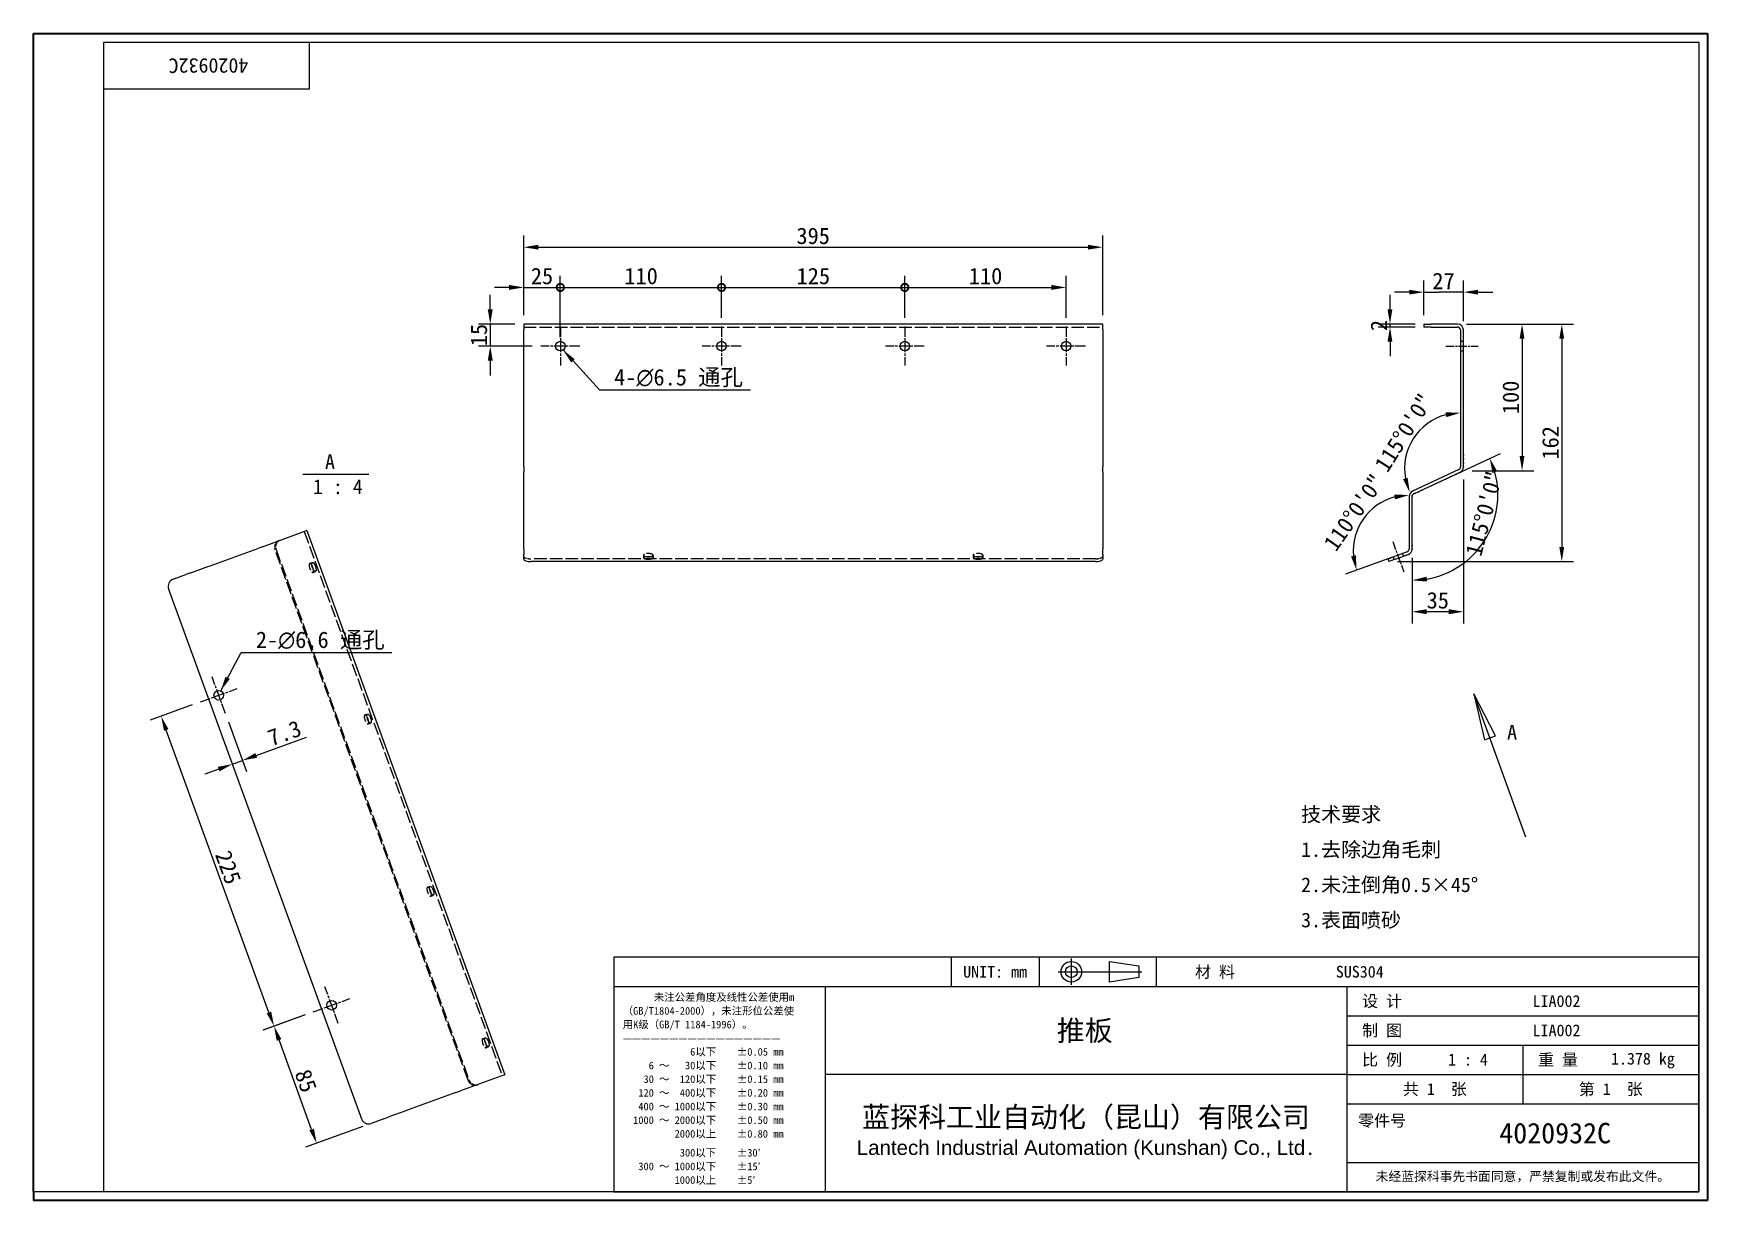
# Model space of a CAD drawing. Header units: millimetres. Extents: x 24 to 1166, y 22 to 818.
import ezdxf
from ezdxf.enums import TextEntityAlignment as Align

# ---------------------------------------------------------------- set-up
doc = ezdxf.new("R2010")
doc.units = ezdxf.units.MM
doc.header["$LTSCALE"] = 4
for name, pattern in [('CHAIN', [0.3543, 0.2362, -0.0295, 0.0591, -0.0295]), ('DASHED', [0.2067, 0.1654, -0.0413]), ('DOTTED', [0.0482, 0.0069, -0.0413])]:
    doc.linetypes.add(name, pattern=pattern)
for name, color, linetype, lineweight in [('1', 7, 'Continuous', 18), ('可见 (ISO)', 7, 'Continuous', 25), ('图框 (ISO)', 7, 'Continuous', 35), ('标题 (ISO)', 7, 'Continuous', 25), ('草图几何图元 (ISO)', 7, 'Continuous', 18)]:
    doc.layers.add(name, color=color, linetype=linetype, lineweight=lineweight)
for name, color, linetype, lineweight, true_color in [('中心标记 (ISO)', 1, 'CHAIN', 18, 0xff0000), ('中心线 (ISO)', 1, 'CHAIN', 18, 0xff0000), ('剖切线 (ISO)', 7, 'CHAIN', 25, 0x008000), ('尺寸 (ISO)', 7, 'Continuous', 18, 0x008000), ('符号 (ISO)', 7, 'Continuous', 18, 0x008000), ('隐藏 (ISO)', 5, 'DASHED', 18, 0x0000ff)]:
    doc.layers.add(name, color=color, linetype=linetype, lineweight=lineweight, true_color=true_color)
doc.styles.add('HZ_33', font='simfang.ttf')
doc.styles.add('文本样式164', font='SimSun.ttf')
doc.styles.add('文本样式165', font='SimSun.ttf')
doc.styles.add('文本样式74', font='SimSun.ttf')
doc.styles.add('最新国标', font='simfang.ttf')
doc.styles.add('注释文本 (ISO)', font='simfang.ttf')
doc.dimstyles.new('默认 (GB)', dxfattribs={"dimscale": 4, "dimtxt": 2.8, "dimasz": 2.5, "dimexe": 2, "dimexo": 1.5, "dimgap": 0.5, "dimtad": 1, "dimtoh": 1, "dimdsep": 46, "dimtxsty": '最新国标', "dimcen": 0.09, "dimdle": 10, "dimclrd": 256, "dimclre": 256, "dimclrt": 256, "dimaunit": 1, "dimadec": 3, "dimazin": 2, "dimtfac": 0.535714, "dimtmove": 0, "dimatfit": 3, "dimfxl": 0, "dimtolj": 1, "dimtzin": 0, "dimlwd": -1, "dimlwe": -1, "dimarcsym": 0})
doc.dimstyles.new('默认 (GB)$7', dxfattribs={"dimscale": 4, "dimtxt": 2.8, "dimasz": 2.5, "dimexe": 2, "dimexo": 1.5, "dimgap": 0.5, "dimtad": 1, "dimtoh": 1, "dimdsep": 46, "dimtxsty": '最新国标', "dimcen": 0.09, "dimdle": 10, "dimclrd": 256, "dimclre": 256, "dimclrt": 256, "dimaunit": 1, "dimadec": 3, "dimazin": 2, "dimtfac": 0.535714, "dimtmove": 0, "dimatfit": 3, "dimfxl": 0, "dimtolj": 1, "dimtzin": 0, "dimlwd": -1, "dimlwe": -1, "dimarcsym": 0})

# ---------------------------------------------------------------- blocks, each defined once
blk = doc.blocks.new('图框 最新国标')
at = {"layer": '图框 (ISO)'}
for p, q in [((6, 7), (6, 204.5)), ((6, 204.5), (291.5, 204.5)), ((291.5, 204.5), (291.5, 5.5)), ((6, 7), (6, 5.5)), ((6, 7), (6, 5.5)), ((291.5, 5.5), (6, 5.5))]:
    blk.add_line(p, q, dxfattribs=at)
at = {"layer": '图框 (ISO)', "color": 7, "linetype": 'Continuous', "lineweight": 25}
for p, q in [((18, 203), (290, 203)), ((18, 7), (18, 203)), ((18, 203), (290, 203)), ((53, 203), (53, 195)), ((290, 203), (290, 7)), ((290, 203), (290, 7)), ((53, 195), (18, 195)), ((290, 7), (6, 7)), ((290, 7), (18, 7))]:
    blk.add_line(p, q, dxfattribs=at)
at = {"layer": '图框 (ISO)', "style": '文本样式74'}
blk.add_attdef('零件代号_001', (42.65, 200.25), '', height=2.5, rotation=180, dxfattribs=at)
blk = doc.blocks.new('标题栏 最新国标')
at = {"layer": '标题 (ISO)'}
for p, q in [((381.98, -183.84), (196.98, -183.84)), ((196.98, -183.84), (196.98, -223.84)), ((254.48, -183.84), (254.48, -188.84)), ((269.48, -183.84), (269.48, -188.84)), ((281.48, -188.09), (281.48, -184.59)), ((281.48, -184.59), (286.48, -185.34)), ((286.48, -185.34), (286.48, -187.34)), ((289.48, -183.84), (289.48, -188.84)), ((381.98, -223.84), (381.98, -183.84)), ((383.48, -183.84), (383.48, -225.34)), ((286.48, -187.34), (281.48, -188.09)), ((196.98, -188.84), (381.98, -188.84)), ((232.98, -188.84), (232.98, -223.84)), ((321.98, -188.84), (321.98, -223.84)), ((321.98, -193.84), (381.98, -193.84)), ((321.98, -198.84), (381.98, -198.84)), ((351.98, -198.84), (351.98, -208.84)), ((321.98, -203.84), (232.98, -203.84)), ((321.98, -203.84), (381.98, -203.84)), ((321.98, -208.84), (381.98, -208.84)), ((321.98, -218.84), (381.98, -218.84)), ((196.98, -223.84), (381.98, -223.84)), ((383.48, -225.34), (196.98, -225.34))]:
    blk.add_line(p, q, dxfattribs=at)
at = {"layer": '标题 (ISO)', "linetype": 'CHAIN', "ltscale": 5.000333}
blk.add_line((274.98, -184.09), (274.98, -188.59), dxfattribs=at)
at = {"layer": '标题 (ISO)', "linetype": 'CHAIN', "ltscale": 15.834605}
blk.add_line((272.73, -186.34), (286.98, -186.34), dxfattribs=at)
at = {"layer": '标题 (ISO)'}
for radius in [1.75, 1]:
    blk.add_circle((274.98, -186.34), radius, dxfattribs=at)
at = {"layer": '1', "style": '文本样式164'}
for s, p in [('UNIT: mm', (261.98, -186.34)), ('材 料', (299.48, -186.34)), ('设 计', (327.98, -191.34)), ('制 图', (327.98, -196.34)), ('比 例', (327.98, -201.34)), ('重 量', (357.98, -201.34)), ('共 1  张', (336.98, -206.34)), ('第 1  张', (366.98, -206.34))]:
    blk.add_text(s, height=2, dxfattribs=at).set_placement(p, align=Align.MIDDLE_CENTER)
at = {"layer": '标题 (ISO)', "char_height": 2, "style": '注释文本 (ISO)'}
for s, insert, attachment_point, line_spacing_factor in [('{\\fSimSun|b0|i0|c134|p2;\\H0.65x;      未注公差角度及线性公差使用m\\P（GB/T1804-2000），未注形位公差使\\P用K级（GB/T 1184-1996）。\\P—————————————————\\P             6以下    ±0.05 mm\\P     6 ～   30以下    ±0.10 mm\\P    30 ～  120以下    ±0.15 mm\\P   120 ～  400以下    ±0.20 mm\\P   400 ～ 1000以下    ±0.30 mm\\P  1000 ～ 2000以下    ±0.50 mm\\P          2000以上    ±0.80 mm\\P\\H0.38462x;\\P\\H2.6x;           300以下    ±30′\\P   300 ～ 1000以下    ±15′\\P          1000以上    ±5′}', (198.48, -206.34), 4, 1.075116), ('{\\fMicrosoft YaHei|b0|i0|c134|p34;\\H1.75x;蓝探科工业自动化（昆山）有限公司\\P\\fArial|b0|i0|c0|p34;\\H0.71429x;Lantech Industrial Automation (Kunshan) Co., Ltd\\fFangSong|b0|i0|c134|p49;.\\H1.15195x; }', (277.48, -213.84), 5, 0.978695)]:
    blk.add_mtext(s, dxfattribs=dict(at, insert=insert, attachment_point=attachment_point, line_spacing_factor=line_spacing_factor))
at = {"layer": '标题 (ISO)', "attachment_point": 5, "style": '注释文本 (ISO)'}
for s, insert, char_height in [('\\fFangSong|b0|i0;零件号', (327.98, -211.84), 2), ('\\fSimSun|b0|i0;{\\H1.6000;未经蓝探科事先书面同意，严禁复制或发布此文件。}', (351.98, -221.34), 1.6)]:
    blk.add_mtext(s, dxfattribs=dict(at, insert=insert, char_height=char_height))
at = {"layer": '标题 (ISO)'}
for tag, p, height, style in [('材料_001', (320.09, -187.33), 2, '注释文本 (ISO)'), ('设计人_001', (353.65, -192.33), 2, '注释文本 (ISO)'), ('库存编号_001', (272.5, -198.11), 3.5, '文本样式165'), ('设计人_001', (353.65, -197.33), 2, '注释文本 (ISO)'), ('视图比例_001', (339.22, -202.33), 2, '注释文本 (ISO)'), ('质量\\P3;_001', (367.02, -202.16), 2, '注释文本 (ISO)'), ('零件代号_001', (347.97, -215.59), 3.5, '文本样式165')]:
    blk.add_attdef(tag, p, '', height=height, dxfattribs=dict(at, style=style))
blk = doc.blocks.new('二维转换剖视图0')
at = {"layer": '剖切线 (ISO)', "linetype": 'Continuous'}
for p, q in [((254.38, 84.39), (251.64, 91.91)), ((255.32, 84.73), (251.64, 91.91)), ((251.64, 91.91), (253.44, 84.05)), ((253.44, 84.05), (255.32, 84.73)), ((260.54, 67.48), (254.38, 84.39))]:
    blk.add_line(p, q, dxfattribs=at)
at = {"layer": '剖切线 (ISO)', "linetype": 'Continuous', "flags": 128}
blk.add_lwpolyline([(255.32, 84.73), (251.64, 91.91), (253.44, 84.05), (255.32, 84.73)], dxfattribs=at)
at = {"layer": '剖切线 (ISO)'}
blk.add_solid([(255.32, 84.73), (251.64, 91.91), (253.44, 84.05), (255.32, 84.73)], dxfattribs=at)
at = {"layer": '剖切线 (ISO)', "insert": (257.32, 84.11), "char_height": 2.5, "attachment_point": 7, "style": 'HZ_33'}
blk.add_mtext('A', dxfattribs=at)
blk = doc.blocks.new('_DotSmall')
at = {"color": 0, "linetype": 'ByBlock', "const_width": 0.5}
blk.add_lwpolyline([(-0.0625, 0, 1), (0.0625, 0, 1)], format="xyb", close=True, dxfattribs=at)
blk = doc.blocks.new('*D6')
at = {"layer": 'Defpoints', "color": 0, "transparency": 16777216}
for p in [(383.4, 644.8), (358.4, 619.8), (383.4, 604.8)]:
    blk.add_point(p, dxfattribs=at)
at = {"layer": '尺寸 (ISO)', "color": 116, "true_color": 0x00803f, "transparency": 16777216}
for p, q in [((358.4, 625.8), (358.4, 652.8)), ((383.4, 610.8), (383.4, 652.8)), ((348.4, 644.8), (338.4, 644.8)), ((358.4, 644.8), (368.4, 644.8)), ((368.4, 644.8), (383.4, 644.8))]:
    blk.add_line(p, q, dxfattribs=at)
blk.add_solid([(348.4, 646.5), (348.4, 643.1), (358.4, 644.8)], dxfattribs=at)
at = {"layer": '尺寸 (ISO)', "color": 116, "true_color": 0x00803f, "transparency": 16777216, "xscale": 10, "yscale": 10, "zscale": 10, "rotation": 180}
blk.add_blockref('_DotSmall', (383.4, 644.8), dxfattribs=at)
at = {"layer": '尺寸 (ISO)', "transparency": 16777216, "insert": (370.9, 652.5), "char_height": 11.2, "attachment_point": 5, "style": '最新国标'}
blk.add_mtext('\\A1;25', dxfattribs=at)
blk = doc.blocks.new('*D8')
at = {"layer": 'Defpoints', "color": 0, "transparency": 16777216}
for p in [(493.4, 644.8), (493.4, 618), (383.4, 604.8)]:
    blk.add_point(p, dxfattribs=at)
at = {"layer": '尺寸 (ISO)', "color": 116, "true_color": 0x00803f, "transparency": 16777216}
for p, q in [((383.4, 610.8), (383.4, 652.8)), ((493.4, 624), (493.4, 652.8)), ((383.4, 644.8), (493.4, 644.8))]:
    blk.add_line(p, q, dxfattribs=at)
at = {"layer": '尺寸 (ISO)', "color": 116, "true_color": 0x00803f, "transparency": 16777216, "xscale": 10, "yscale": 10, "zscale": 10, "rotation": 180}
blk.add_blockref('_DotSmall', (383.4, 644.8), dxfattribs=at)
at = {"layer": '尺寸 (ISO)', "color": 116, "true_color": 0x00803f, "transparency": 16777216, "xscale": 10, "yscale": 10, "zscale": 10}
blk.add_blockref('_DotSmall', (493.4, 644.8), dxfattribs=at)
at = {"layer": '尺寸 (ISO)', "transparency": 16777216, "insert": (438.5, 652.5), "char_height": 11.2, "attachment_point": 5, "style": '最新国标'}
blk.add_mtext('\\A1;110', dxfattribs=at)
blk = doc.blocks.new('*D9')
at = {"layer": 'Defpoints', "color": 0, "transparency": 16777216}
for p in [(618.4, 644.8), (493.4, 618), (618.4, 618)]:
    blk.add_point(p, dxfattribs=at)
at = {"layer": '尺寸 (ISO)', "color": 116, "true_color": 0x00803f, "transparency": 16777216}
for p, q in [((493.4, 624), (493.4, 652.8)), ((618.4, 624), (618.4, 652.8)), ((493.4, 644.8), (618.4, 644.8))]:
    blk.add_line(p, q, dxfattribs=at)
at = {"layer": '尺寸 (ISO)', "color": 116, "true_color": 0x00803f, "transparency": 16777216, "xscale": 10, "yscale": 10, "zscale": 10, "rotation": 180}
blk.add_blockref('_DotSmall', (493.4, 644.8), dxfattribs=at)
at = {"layer": '尺寸 (ISO)', "color": 116, "true_color": 0x00803f, "transparency": 16777216, "xscale": 10, "yscale": 10, "zscale": 10}
blk.add_blockref('_DotSmall', (618.4, 644.8), dxfattribs=at)
at = {"layer": '尺寸 (ISO)', "transparency": 16777216, "insert": (556, 652.5), "char_height": 11.2, "attachment_point": 5, "style": '最新国标'}
blk.add_mtext('\\A1;125', dxfattribs=at)
blk = doc.blocks.new('*D10')
at = {"layer": 'Defpoints', "color": 0, "transparency": 16777216}
for p in [(728.4, 644.8), (618.4, 618), (728.4, 618)]:
    blk.add_point(p, dxfattribs=at)
at = {"layer": '尺寸 (ISO)', "color": 116, "true_color": 0x00803f, "transparency": 16777216}
for p, q in [((618.4, 624), (618.4, 652.8)), ((728.4, 624), (728.4, 652.8)), ((618.4, 644.8), (718.4, 644.8))]:
    blk.add_line(p, q, dxfattribs=at)
blk.add_solid([(718.4, 646.5), (718.4, 643.1), (728.4, 644.8)], dxfattribs=at)
at = {"layer": '尺寸 (ISO)', "color": 116, "true_color": 0x00803f, "transparency": 16777216, "xscale": 10, "yscale": 10, "zscale": 10, "rotation": 180}
blk.add_blockref('_DotSmall', (618.4, 644.8), dxfattribs=at)
at = {"layer": '尺寸 (ISO)', "transparency": 16777216, "insert": (673.5, 652.5), "char_height": 11.2, "attachment_point": 5, "style": '最新国标'}
blk.add_mtext('\\A1;110', dxfattribs=at)
blk = doc.blocks.new('*D11')
at = {"layer": 'Defpoints', "color": 0, "transparency": 16777216}
for p in [(753.4, 672.2), (358.4, 619.8), (753.4, 619.8)]:
    blk.add_point(p, dxfattribs=at)
at = {"layer": '尺寸 (ISO)', "color": 116, "true_color": 0x00803f, "transparency": 16777216}
for p, q in [((358.4, 625.8), (358.4, 680.2)), ((753.4, 625.8), (753.4, 680.2)), ((368.4, 672.2), (743.4, 672.2))]:
    blk.add_line(p, q, dxfattribs=at)
for points in [[(368.4, 673.9), (368.4, 670.6), (358.4, 672.2)], [(743.4, 673.9), (743.4, 670.6), (753.4, 672.2)]]:
    blk.add_solid(points, dxfattribs=at)
at = {"layer": '尺寸 (ISO)', "transparency": 16777216, "insert": (555.9, 679.9), "char_height": 11.2, "attachment_point": 5, "style": '最新国标'}
blk.add_mtext('\\A1;395', dxfattribs=at)
blk = doc.blocks.new('*D12')
at = {"layer": 'Defpoints', "color": 0, "transparency": 16777216}
for p in [(358.4, 619.8), (335.6, 604.8), (370.2, 604.8)]:
    blk.add_point(p, dxfattribs=at)
at = {"layer": '尺寸 (ISO)', "color": 116, "true_color": 0x00803f, "transparency": 16777216}
for p, q in [((335.6, 629.8), (335.6, 639.8)), ((352.4, 619.8), (327.6, 619.8)), ((335.6, 619.8), (335.6, 604.8)), ((364.2, 604.8), (327.6, 604.8)), ((335.6, 594.8), (335.6, 584.8))]:
    blk.add_line(p, q, dxfattribs=at)
for points in [[(333.9, 629.8), (337.3, 629.8), (335.6, 619.8)], [(333.9, 594.8), (337.3, 594.8), (335.6, 604.8)]]:
    blk.add_solid(points, dxfattribs=at)
at = {"layer": '尺寸 (ISO)', "transparency": 16777216, "insert": (327.9, 612.3), "char_height": 11.2, "attachment_point": 5, "rotation": 90, "style": '最新国标'}
blk.add_mtext('\\A1;15', dxfattribs=at)
blk = doc.blocks.new('*D13')
at = {"layer": 'Defpoints', "color": 0, "transparency": 16777216}
for p in [(214.9, 150.7), (188.1, 140.9), (254.3, 74.6)]:
    blk.add_point(p, dxfattribs=at)
at = {"layer": '尺寸 (ISO)', "color": 116, "true_color": 0x00803f, "transparency": 16777216}
for p, q in [((209.3, 148.6), (180.6, 138.2)), ((213.7, 70.4), (191.5, 131.5)), ((248.7, 72.5), (209.6, 58.3))]:
    blk.add_line(p, q, dxfattribs=at)
for points in [[(193.1, 132.1), (189.9, 131), (188.1, 140.9)], [(215.3, 71), (212.2, 69.9), (217.2, 61)]]:
    blk.add_solid(points, dxfattribs=at)
at = {"layer": '尺寸 (ISO)', "transparency": 16777216, "insert": (209.8, 103.6), "char_height": 11.2, "attachment_point": 5, "rotation": 290, "style": '最新国标'}
blk.add_mtext('\\A1;85', dxfattribs=at)
blk = doc.blocks.new('*D14')
at = {"layer": 'Defpoints', "color": 0, "transparency": 16777216}
for p in [(155, 354.2), (166.6, 322.2), (159.8, 319.7)]:
    blk.add_point(p, dxfattribs=at)
at = {"layer": '尺寸 (ISO)', "color": 116, "true_color": 0x00803f, "transparency": 16777216}
for p, q in [((157, 348.5), (169.4, 314.7)), ((176, 325.6), (210.3, 338.1)), ((159.8, 319.7), (166.6, 322.2)), ((150.4, 316.3), (141, 312.9))]:
    blk.add_line(p, q, dxfattribs=at)
for points in [[(175.4, 327.2), (176.6, 324), (166.6, 322.2)], [(149.8, 317.8), (150.9, 314.7), (159.8, 319.7)]]:
    blk.add_solid(points, dxfattribs=at)
at = {"layer": '尺寸 (ISO)', "transparency": 16777216, "insert": (195.2, 340.8), "char_height": 11.2, "attachment_point": 5, "rotation": 20, "style": '最新国标'}
blk.add_mtext('\\A1;7.3', dxfattribs=at)
blk = doc.blocks.new('*D15')
at = {"layer": 'Defpoints', "color": 0, "transparency": 16777216}
for p in [(972.5, 641.6), (972.5, 619.8), (999.5, 615.8)]:
    blk.add_point(p, dxfattribs=at)
at = {"layer": '尺寸 (ISO)', "color": 116, "true_color": 0x00803f, "transparency": 16777216}
for p, q in [((962.5, 641.6), (952.5, 641.6)), ((972.5, 625.8), (972.5, 649.6)), ((972.5, 641.6), (982.5, 641.6)), ((989.5, 641.6), (982.5, 641.6)), ((999.5, 641.6), (989.5, 641.6)), ((999.5, 621.8), (999.5, 649.6)), ((1009.5, 641.6), (1019.5, 641.6))]:
    blk.add_line(p, q, dxfattribs=at)
for points in [[(962.5, 643.2), (962.5, 639.9), (972.5, 641.6)], [(1009.5, 643.2), (1009.5, 639.9), (999.5, 641.6)]]:
    blk.add_solid(points, dxfattribs=at)
at = {"layer": '尺寸 (ISO)', "transparency": 16777216, "insert": (985.9, 649.2), "char_height": 11.2, "attachment_point": 5, "style": '最新国标'}
blk.add_mtext('\\A1;27', dxfattribs=at)
blk = doc.blocks.new('*D16')
at = {"layer": 'Defpoints', "color": 0, "transparency": 16777216}
for p in [(995.5, 619.8), (999.5, 519.8), (1039.5, 519.8)]:
    blk.add_point(p, dxfattribs=at)
at = {"layer": '尺寸 (ISO)', "color": 116, "true_color": 0x00803f, "transparency": 16777216}
for p, q in [((1001.5, 619.8), (1047.5, 619.8)), ((1039.5, 609.8), (1039.5, 529.8)), ((1005.5, 519.8), (1047.5, 519.8))]:
    blk.add_line(p, q, dxfattribs=at)
for points in [[(1037.8, 609.8), (1041.1, 609.8), (1039.5, 619.8)], [(1037.8, 529.8), (1041.1, 529.8), (1039.5, 519.8)]]:
    blk.add_solid(points, dxfattribs=at)
at = {"layer": '尺寸 (ISO)', "transparency": 16777216, "insert": (1031.8, 569.8), "char_height": 11.2, "attachment_point": 5, "rotation": 90, "style": '最新国标'}
blk.add_mtext('\\A1;100', dxfattribs=at)
blk = doc.blocks.new('*D17')
at = {"layer": 'Defpoints', "color": 0, "transparency": 16777216}
for p in [(999.5, 519.8), (964.5, 463.6), (964.5, 423.6)]:
    blk.add_point(p, dxfattribs=at)
at = {"layer": '尺寸 (ISO)', "color": 116, "true_color": 0x00803f, "transparency": 16777216}
for p, q in [((999.5, 513.8), (999.5, 415.6)), ((964.5, 457.6), (964.5, 415.6)), ((989.5, 423.6), (974.5, 423.6))]:
    blk.add_line(p, q, dxfattribs=at)
for points in [[(974.5, 425.3), (974.5, 421.9), (964.5, 423.6)], [(989.5, 425.3), (989.5, 421.9), (999.5, 423.6)]]:
    blk.add_solid(points, dxfattribs=at)
at = {"layer": '尺寸 (ISO)', "transparency": 16777216, "insert": (982, 431.3), "char_height": 11.2, "attachment_point": 5, "style": '最新国标'}
blk.add_mtext('\\A1;35', dxfattribs=at)
blk = doc.blocks.new('*D18')
at = {"layer": 'Defpoints', "color": 0, "transparency": 16777216}
for p in [(995.5, 619.8), (948.5, 457.8), (1066.6, 457.8)]:
    blk.add_point(p, dxfattribs=at)
at = {"layer": '尺寸 (ISO)', "color": 116, "true_color": 0x00803f, "transparency": 16777216}
for p, q in [((1001.5, 619.8), (1074.6, 619.8)), ((1066.6, 609.8), (1066.6, 467.8)), ((954.5, 457.8), (1074.6, 457.8))]:
    blk.add_line(p, q, dxfattribs=at)
for points in [[(1064.9, 609.8), (1068.2, 609.8), (1066.6, 619.8)], [(1064.9, 467.8), (1068.2, 467.8), (1066.6, 457.8)]]:
    blk.add_solid(points, dxfattribs=at)
at = {"layer": '尺寸 (ISO)', "transparency": 16777216, "insert": (1058.9, 538.8), "char_height": 11.2, "attachment_point": 5, "rotation": 90, "style": '最新国标'}
blk.add_mtext('\\A1;162', dxfattribs=at)
blk = doc.blocks.new('*D19')
at = {"layer": 'Defpoints', "color": 0, "transparency": 16777216}
for p in [(949.4, 619.8), (972.5, 619.8), (972.5, 617.8)]:
    blk.add_point(p, dxfattribs=at)
at = {"layer": '尺寸 (ISO)', "color": 116, "true_color": 0x00803f, "transparency": 16777216}
for p, q in [((949.4, 629.8), (949.4, 639.8)), ((966.5, 619.8), (941.4, 619.8)), ((966.5, 617.8), (941.4, 617.8)), ((949.4, 617.8), (949.4, 619.8)), ((949.4, 607.8), (949.4, 597.8))]:
    blk.add_line(p, q, dxfattribs=at)
for points in [[(947.7, 629.8), (951, 629.8), (949.4, 619.8)], [(947.7, 607.8), (951, 607.8), (949.4, 617.8)]]:
    blk.add_solid(points, dxfattribs=at)
at = {"layer": '尺寸 (ISO)', "transparency": 16777216, "insert": (941.8, 618.8), "char_height": 11.2, "attachment_point": 5, "rotation": 90, "style": '最新国标'}
blk.add_mtext('\\A1;2', dxfattribs=at)
blk = doc.blocks.new('*D20')
at = {"layer": 'Defpoints', "color": 0, "transparency": 16777216}
for p in [(964.5, 503.5), (969.9, 506), (964.5, 466.4), (1000.7, 457.6)]:
    blk.add_point(p, dxfattribs=at)
at = {"layer": '尺寸 (ISO)', "color": 116, "true_color": 0x00803f, "transparency": 16777216}
for p, q in [((975.4, 508.5), (1024.7, 531.6)), ((964.5, 460.4), (964.5, 437))]:
    blk.add_line(p, q, dxfattribs=at)
blk.add_arc((964.5, 503.5), 58.5, 279.8106, 15.1894, dxfattribs=at)
for points in [[(1019.3, 518.2), (1022.5, 519.4), (1017.5, 528.2)], [(974.6, 444.2), (974.3, 447.5), (964.5, 445)]]:
    blk.add_solid(points, dxfattribs=at)
at = {"layer": '尺寸 (ISO)', "transparency": 16777216, "insert": (1013.6, 490.6), "char_height": 11.2, "attachment_point": 5, "rotation": 75.3375, "style": '最新国标'}
blk.add_mtext('\\A1;115°0\'0"', dxfattribs=at)
blk = doc.blocks.new('*D21')
at = {"layer": 'Defpoints', "color": 0, "transparency": 16777216}
for p in [(939.7, 495.6), (962.5, 502.2), (956.8, 463), (962.5, 465)]:
    blk.add_point(p, dxfattribs=at)
at = {"layer": '尺寸 (ISO)', "color": 116, "true_color": 0x00803f, "transparency": 16777216}
blk.add_line((951.2, 460.9), (919.1, 449.2), dxfattribs=at)
blk.add_arc((962.5, 465), 38.2, 105.0432, 184.9568, dxfattribs=at)
for points in [[(952.3, 503.5), (952.8, 500.2), (962.5, 503.2)], [(926.1, 462.1), (922.8, 461.3), (926.6, 451.9)]]:
    blk.add_solid(points, dxfattribs=at)
at = {"layer": '尺寸 (ISO)', "transparency": 16777216, "insert": (924.9, 491.3), "char_height": 11.2, "attachment_point": 5, "rotation": 55, "style": '最新国标'}
blk.add_mtext('\\A1;110°0\'0"', dxfattribs=at)
blk = doc.blocks.new('*D22')
at = {"layer": 'Defpoints', "color": 0, "transparency": 16777216}
for p in [(997.5, 615.8), (973.8, 551), (992, 518.5), (997.5, 521.1)]:
    blk.add_point(p, dxfattribs=at)
at = {"layer": '尺寸 (ISO)', "color": 116, "true_color": 0x00803f, "transparency": 16777216}
blk.add_arc((997.5, 521.1), 38.2, 105.0432, 189.9568, dxfattribs=at)
for points in [[(987.3, 559.6), (987.8, 556.3), (997.5, 559.3)], [(961.4, 515), (958.3, 514), (962.9, 504.9)]]:
    blk.add_solid(points, dxfattribs=at)
at = {"layer": '尺寸 (ISO)', "transparency": 16777216, "insert": (958.8, 545.7), "char_height": 11.2, "attachment_point": 5, "rotation": 57.5, "style": '最新国标'}
blk.add_mtext('\\A1;115°0\'0"', dxfattribs=at)
blk = doc.blocks.new('*D23')
at = {"layer": 'Defpoints', "color": 0, "transparency": 16777216}
for p in [(137.9, 362.1), (111.1, 352.3), (214.9, 150.7)]:
    blk.add_point(p, dxfattribs=at)
at = {"layer": '尺寸 (ISO)', "color": 116, "true_color": 0x00803f, "transparency": 16777216}
for p, q in [((132.3, 360.1), (103.6, 349.6)), ((184.6, 150.3), (114.5, 342.9)), ((209.3, 148.6), (180.5, 138.2))]:
    blk.add_line(p, q, dxfattribs=at)
for points in [[(116.1, 343.5), (113, 342.4), (111.1, 352.3)], [(186.2, 150.9), (183.1, 149.7), (188.1, 140.9)]]:
    blk.add_solid(points, dxfattribs=at)
at = {"layer": '尺寸 (ISO)', "transparency": 16777216, "insert": (156.8, 249.2), "char_height": 11.2, "attachment_point": 5, "rotation": 290, "style": '最新国标'}
blk.add_mtext('\\A1;225', dxfattribs=at)

msp = doc.modelspace()

# ---------------------------------------------------------------- linework, layer by layer
at = {"layer": '中心标记 (ISO)', "ltscale": 7.361649}
for p, q in [((383.42, 618.039), (383.42, 591.539)), ((493.42, 618.039), (493.42, 591.539)), ((618.42, 618.039), (618.42, 591.539)), ((728.42, 618.039), (728.42, 591.539)), ((396.67, 604.789), (370.17, 604.789)), ((506.67, 604.789), (480.17, 604.789)), ((631.67, 604.789), (605.17, 604.789)), ((741.67, 604.789), (715.17, 604.789))]:
    msp.add_line(p, q, dxfattribs=at)
at = {"layer": '中心标记 (ISO)', "ltscale": 7.389429}
for p, q in [((154.99, 354.156), (145.892, 379.152)), ((137.943, 362.105), (162.939, 371.203)), ((231.944, 142.725), (222.846, 167.721)), ((214.897, 150.674), (239.893, 159.772))]:
    msp.add_line(p, q, dxfattribs=at)
at = {"layer": '中心线 (ISO)', "ltscale": 6.111541}
for p, q in [((987.478, 604.789), (1009.478, 604.789)), ((951.259, 471.562), (958.783, 450.888))]:
    msp.add_line(p, q, dxfattribs=at)
at = {"layer": '可见 (ISO)'}
for p, q in [((753.42, 619.789), (358.42, 619.789)), ((358.42, 619.789), (358.42, 615.789)), ((753.42, 615.789), (753.42, 619.789)), ((972.478, 619.789), (977.478, 619.789)), ((972.478, 619.789), (972.478, 617.789)), ((977.478, 617.789), (972.478, 617.789)), ((995.478, 619.789), (977.478, 619.789)), ((977.478, 617.789), (995.478, 617.789)), ((358.42, 522.337), (358.42, 615.789)), ((753.42, 615.789), (753.42, 522.337)), ((997.478, 615.789), (997.478, 522.337)), ((999.478, 522.337), (999.478, 615.789)), ((358.42, 522.337), (358.42, 518.712)), ((358.42, 504.006), (358.42, 518.712)), ((753.42, 518.712), (753.42, 522.337)), ((753.42, 518.712), (753.42, 504.006)), ((996.323, 520.524), (964.788, 505.819)), ((965.633, 504.006), (997.169, 518.712)), ((358.42, 502.194), (358.42, 504.006)), ((753.42, 504.006), (753.42, 502.194)), ((358.42, 466.404), (358.42, 502.194)), ((753.42, 502.194), (753.42, 466.404)), ((962.478, 502.194), (962.478, 466.404)), ((964.478, 466.404), (964.478, 502.194)), ((180.267, 467.965), (210.301, 478.896)), ((210.528, 478.979), (210.301, 478.896)), ((210.528, 478.979), (345.626, 107.8)), ((144.489, 454.943), (177.062, 466.798)), ((180.267, 467.965), (177.062, 466.798)), ((358.42, 466.404), (358.42, 462.645)), ((358.42, 459.499), (358.42, 462.645)), ((748.42, 457.789), (363.42, 457.789)), ((753.42, 462.645), (753.42, 466.404)), ((753.42, 462.645), (753.42, 459.499)), ((947.819, 459.668), (952.518, 461.378)), ((947.819, 459.668), (948.503, 457.789)), ((953.202, 459.499), (948.503, 457.789)), ((961.162, 464.524), (952.518, 461.378)), ((953.202, 459.499), (961.846, 462.645)), ((119.208, 445.741), (127.852, 448.887)), ((131.384, 450.173), (127.852, 448.887)), ((131.384, 450.173), (142.887, 454.36)), ((142.887, 454.36), (144.489, 454.943)), ((247.897, 77.551), (116.219, 439.333)), ((345.399, 107.718), (315.364, 96.786)), ((345.399, 107.718), (345.626, 107.8)), ((312.16, 95.62), (279.587, 83.764)), ((312.16, 95.62), (315.364, 96.786)), ((277.985, 83.181), (266.482, 78.994)), ((279.587, 83.764), (277.985, 83.181)), ((262.95, 77.709), (254.306, 74.562)), ((262.95, 77.709), (266.482, 78.994))]:
    msp.add_line(p, q, dxfattribs=at)
for centre, radius in [((383.42, 604.789), 3.25), ((493.42, 604.789), 3.25), ((618.42, 604.789), 3.25), ((728.42, 604.789), 3.25), ((150.441, 366.654), 3.3), ((227.395, 155.223), 3.3)]:
    msp.add_circle(centre, radius, dxfattribs=at)
for centre, radius, start, end in [((995.478, 615.789), 4, 0, 90), ((995.478, 615.789), 2, 0, 90), ((995.478, 522.337), 2, 295, 0), ((995.478, 522.337), 4, 295, 0), ((966.478, 502.194), 4, 115, 180), ((966.478, 502.194), 2, 115, 180), ((960.478, 466.404), 2, 290, 0), ((960.478, 466.404), 4, 290, 0), ((120.918, 441.043), 5, 110, 200), ((252.596, 79.261), 5, 200, 290)]:
    msp.add_arc(centre, radius, start, end, dxfattribs=at)
for centre, major_axis in [((215.316, 454.117), (1.112, -3.054)), ((443.42, 460.285), (-3.3, 0)), ((668.42, 460.285), (-3.3, 0)), ((252.939, 350.751), (1.112, -3.054)), ((295.691, 233.29), (1.112, -3.054)), ((333.313, 129.923), (1.112, -3.054))]:
    msp.add_ellipse(centre, major_axis=major_axis, ratio=0.34202014, dxfattribs=at)
for centre, major_axis, start_param, end_param in [((363.42, 459.499), (-5, 0), 0, 1.57079633), ((443.42, 462.165), (3.3, 0), 4.12532199, 5.29945597), ((668.42, 462.165), (3.3, 0), 4.12532199, 5.29945597), ((748.42, 459.499), (5, 0), 4.71238898, 6.28318531), ((213.55, 453.475), (-1.112, 3.054), 4.14886444, 5.27591352), ((251.173, 350.108), (-1.112, 3.054), 4.14886444, 5.27591352), ((293.925, 232.647), (-1.112, 3.054), 4.14886444, 5.27591352), ((331.547, 129.281), (-1.112, 3.054), 4.14886444, 5.27591352)]:
    msp.add_ellipse(centre, major_axis=major_axis, ratio=0.34202014, start_param=start_param, end_param=end_param, dxfattribs=at)
at = {"layer": '符号 (ISO)'}
msp.add_line((207.839, 517.477), (252.751, 517.477), dxfattribs=at)
at = {"layer": '草图几何图元 (ISO)', "linetype": 'DOTTED', "ltscale": 13.890055}
msp.add_line((999.478, 530.501), (999.478, 519.789), dxfattribs=at)
at = {"layer": '草图几何图元 (ISO)', "linetype": 'DOTTED', "ltscale": 7.327808}
msp.add_line((996.226, 518.272), (999.478, 519.789), dxfattribs=at)
at = {"layer": '草图几何图元 (ISO)', "linetype": 'DOTTED', "ltscale": 12.327865}
msp.add_line((970.941, 506.481), (964.478, 503.468), dxfattribs=at)
at = {"layer": '草图几何图元 (ISO)', "linetype": 'DOTTED', "ltscale": 2.068909}
msp.add_line((964.478, 502.455), (964.478, 503.468), dxfattribs=at)
at = {"layer": '草图几何图元 (ISO)', "linetype": 'DOTTED', "ltscale": 13.750957}
msp.add_line((964.478, 468.905), (964.478, 463.603), dxfattribs=at)
at = {"layer": '草图几何图元 (ISO)', "linetype": 'DOTTED', "ltscale": 11.581404}
msp.add_line((960.282, 462.075), (964.478, 463.603), dxfattribs=at)
at = {"layer": '隐藏 (ISO)', "ltscale": 12.912042}
for p, q in [((358.42, 617.789), (753.42, 617.789)), ((208.649, 478.295), (343.747, 107.116))]:
    msp.add_line(p, q, dxfattribs=at)
at = {"layer": '隐藏 (ISO)', "ltscale": 0.952248}
for p, q in [((997.478, 608.039), (999.478, 608.039)), ((997.478, 601.539), (999.478, 601.539)), ((212.439, 456.529), (214.205, 457.171)), ((440.12, 462.165), (440.12, 460.285)), ((446.72, 462.165), (446.72, 460.285)), ((665.12, 462.165), (665.12, 460.285)), ((671.72, 462.165), (671.72, 460.285)), ((951.578, 461.036), (952.262, 459.157)), ((957.78, 463.293), (958.464, 461.414)), ((214.662, 450.421), (216.428, 451.063)), ((250.061, 353.162), (251.827, 353.805)), ((252.284, 347.054), (254.05, 347.697)), ((292.814, 235.701), (294.58, 236.344)), ((295.037, 229.593), (296.803, 230.236)), ((330.436, 132.335), (332.202, 132.977)), ((332.659, 126.227), (334.425, 126.869))]:
    msp.add_line(p, q, dxfattribs=at)
at = {"layer": '隐藏 (ISO)', "ltscale": 12.934742}
for p, q in [((320.49, 103.973), (188.813, 465.754)), ((189.455, 465.988), (321.133, 104.207)), ((748.42, 459.668), (363.42, 459.668))]:
    msp.add_line(p, q, dxfattribs=at)
at = {"layer": '隐藏 (ISO)', "ltscale": 3.739763}
for centre, major_axis, ratio, start_param, end_param in [((193.228, 467.361), (-1.71, 4.698), 0.93969262, 0, 1.57079633), ((193.87, 467.595), (-1.71, 4.698), 0.93969262, 0, 1.57079633), ((363.42, 461.378), (-5, 0), 0.34202014, 0, 1.57079633), ((748.42, 461.378), (5, 0), 0.34202014, 4.71238898, 6.28318531), ((324.905, 105.58), (1.71, -4.698), 0.93969262, 4.71238898, 6.28318531), ((325.548, 105.814), (1.71, -4.698), 0.93969262, 4.71238898, 6.28318531)]:
    msp.add_ellipse(centre, major_axis=major_axis, ratio=ratio, start_param=start_param, end_param=end_param, dxfattribs=at)
at = {"layer": '隐藏 (ISO)', "ltscale": 10.133916}
for centre in [(213.55, 453.475), (251.173, 350.108), (293.925, 232.647), (331.547, 129.281)]:
    msp.add_ellipse(centre, major_axis=(-1.112, 3.054), ratio=0.34202014, start_param=5.27591352, end_param=10.43204975, dxfattribs=at)
at = {"layer": '隐藏 (ISO)', "ltscale": 10.195857}
for centre in [(443.42, 462.165), (668.42, 462.165)]:
    msp.add_ellipse(centre, major_axis=(3.3, 0), ratio=0.34202014, start_param=5.29945597, end_param=10.4085073, dxfattribs=at)

# ---------------------------------------------------------------- block references
at = {"xscale": 4, "yscale": 4, "zscale": 4}
msp.add_blockref('图框 最新国标', (0, 0), dxfattribs=at).add_auto_attribs({'零件代号_001': '4020932C'})
ref = msp.add_blockref('标题栏 最新国标', (-367.93, 923.377), dxfattribs=dict(xscale=4, yscale=4, zscale=4))
ref.add_attrib('零件代号_001', '4020932C', (1023.955, 61), dxfattribs={"layer": '标题 (ISO)', "height": 14, "style": '文本样式165'})
ref.add_attrib('库存编号_001', '推板', (722.056, 130.922), dxfattribs={"layer": '标题 (ISO)', "height": 14, "style": '文本样式165'})
ref.add_attrib('质量\\P3;_001', '1.378 kg', (1100.16, 114.731), dxfattribs={"layer": '标题 (ISO)', "height": 8, "style": '注释文本 (ISO)'})
ref.add_attrib('视图比例_001', '1 : 4', (988.96, 114.069), dxfattribs={"layer": '标题 (ISO)', "height": 8, "style": '注释文本 (ISO)'})
ref.add_attrib('设计人_001', 'LIA002', (1046.674, 154.046), dxfattribs={"layer": '标题 (ISO)', "height": 8, "style": '注释文本 (ISO)'})
ref.add_attrib('设计人_001', 'LIA002', (1046.674, 134.046), dxfattribs={"layer": '标题 (ISO)', "height": 8, "style": '注释文本 (ISO)'})
ref.add_attrib('材料_001', 'SUS304', (912.446, 174.046), dxfattribs={"layer": '标题 (ISO)', "height": 8, "style": '注释文本 (ISO)'})
at = {"layer": '剖切线 (ISO)', "xscale": 4, "yscale": 4, "zscale": 4}
msp.add_blockref('二维转换剖视图0', (0, 0), dxfattribs=at)

# ---------------------------------------------------------------- texts
at = {"layer": '符号 (ISO)'}
for s, insert, char_height, width, attachment_point, line_spacing_factor, style in [('4-\\fAIGDT|b0|i0;{\\H11.2000;n}\\fFangSong|b0|i0;{\\H11.2000;6.5 通孔}', (420.101, 576.733), 11.2, 97.35149, 7, 0.49, '最新国标'), ('2-\\fAIGDT|b0|i0;{\\H11.2000;n}\\fFangSong|b0|i0;{\\H11.2000;6.6 通孔}', (175.693, 397.644), 11.2, 97.35149, 7, 0.49, '最新国标'), ('\\fFangSong|b0|i0;{\\H10.0000;技术要求\\P}\\fFangSong|b0|i0;{\\H10.0000;1.去除边角毛刺\\P}\\fFangSong|b0|i0;{\\H10.0000;2.未注倒角0.5×45°\\P}\\fFangSong|b0|i0;{\\H10.0000;3.表面喷砂}', (888.757, 248.839), 10, 142.22222, 4, 1.441304, '注释文本 (ISO)')]:
    msp.add_mtext(s, dxfattribs=dict(at, insert=insert, char_height=char_height, width=width, attachment_point=attachment_point, line_spacing_factor=line_spacing_factor, style=style))
at = {"layer": '符号 (ISO)', "char_height": 10, "attachment_point": 7, "style": 'HZ_33'}
for s, insert in [('A ', (222.874, 520.922)), (' 1 : 4', (207.839, 503.682))]:
    msp.add_mtext(s, dxfattribs=dict(at, insert=insert))

# ---------------------------------------------------------------- dimensions: what is measured, and where the dimension line sits
at = {"layer": '尺寸 (ISO)', "color": 116, "true_color": 0x00803f}
for base, p1, p2, override, picture, middle in [((753.42, 672.243), (358.42, 619.789), (753.42, 619.789), {"dimgap": 0.5, "dimtoh": 0, "dimdec": 2, "dimtol": 0, "dimlim": 0, "dimtp": 0, "dimtm": 0, "dimtdec": 2, "dimtofl": 0, "dimatfit": 1}, '*D11', (555.92, 672.243)), ((972.478, 641.564), (999.478, 615.789), (972.478, 619.789), {"dimgap": 0.5, "dimtoh": 0, "dimdec": 2, "dimtol": 0, "dimlim": 0, "dimtp": 0, "dimtm": 0, "dimtdec": 2, "dimtofl": 0}, '*D15', (985.878, 641.564))]:
    dim = msp.add_linear_dim(base=base, p1=p1, p2=p2, dimstyle='默认 (GB)', override=override, dxfattribs=at)
    dim.commit()
    dim.dimension.update_dxf_attribs({"geometry": picture, "text_midpoint": middle, "dimtype": 160})
for base, p1, p2, angle, override, picture, middle in [((383.42, 644.789), (358.42, 619.789), (383.42, 604.789), 180, {"dimgap": 0.5, "dimtoh": 0, "dimdec": 2, "dimblk2": 'DotSmall', "dimsah": 1, "dimdle": 0, "dimtol": 0, "dimlim": 0, "dimtp": 0, "dimtm": 0, "dimtdec": 2, "dimtofl": 0}, '*D6', (370.88, 644.789)), ((493.42, 644.789), (383.42, 604.789), (493.42, 618.039), 180, {"dimgap": 0.5, "dimtoh": 0, "dimdec": 2, "dimblk1": 'DotSmall', "dimblk2": 'DotSmall', "dimsah": 1, "dimdle": 0, "dimtol": 0, "dimlim": 0, "dimtp": 0, "dimtm": 0, "dimtdec": 2, "dimtofl": 0, "dimatfit": 1}, '*D8', (438.46, 644.789)), ((618.42, 644.789), (493.42, 618.039), (618.42, 618.039), 180, {"dimgap": 0.5, "dimtoh": 0, "dimdec": 2, "dimblk1": 'DotSmall', "dimblk2": 'DotSmall', "dimsah": 1, "dimdle": 0, "dimtol": 0, "dimlim": 0, "dimtp": 0, "dimtm": 0, "dimtdec": 2, "dimtofl": 0, "dimatfit": 1}, '*D9', (555.96, 644.789)), ((728.42, 644.789), (618.42, 618.039), (728.42, 618.039), 180, {"dimgap": 0.5, "dimtoh": 0, "dimdec": 2, "dimblk1": 'DotSmall', "dimsah": 1, "dimdle": 0, "dimtol": 0, "dimlim": 0, "dimtp": 0, "dimtm": 0, "dimtdec": 2, "dimtofl": 0, "dimatfit": 1}, '*D10', (673.46, 644.789)), ((335.604, 604.789), (358.42, 619.789), (370.17, 604.789), 90, {"dimgap": 0.5, "dimtoh": 0, "dimdec": 2, "dimtol": 0, "dimlim": 0, "dimtp": 0, "dimtm": 0, "dimtdec": 2, "dimtofl": 1, "dimatfit": 1}, '*D12', (335.604, 612.289)), ((949.363, 619.789), (972.478, 617.789), (972.478, 619.789), 270, {"dimgap": 0.5, "dimtoh": 0, "dimdec": 2, "dimtol": 0, "dimlim": 0, "dimtp": 0, "dimtm": 0, "dimtdec": 2, "dimtofl": 1, "dimatfit": 1}, '*D19', (949.363, 618.789)), ((1066.557, 457.789), (995.478, 619.789), (948.503, 457.789), 90, {"dimgap": 0.5, "dimtoh": 0, "dimdec": 2, "dimtol": 0, "dimlim": 0, "dimtp": 0, "dimtm": 0, "dimtdec": 2, "dimtofl": 0, "dimatfit": 1}, '*D18', (1066.557, 538.789)), ((1039.478, 519.789), (995.478, 619.789), (999.478, 519.789), 90, {"dimgap": 0.5, "dimtoh": 0, "dimdec": 2, "dimtol": 0, "dimlim": 0, "dimtp": 0, "dimtm": 0, "dimtdec": 2, "dimtofl": 0, "dimatfit": 1}, '*D16', (1039.478, 569.789)), ((964.478, 423.603), (999.478, 519.789), (964.478, 463.603), 180, {"dimgap": 0.5, "dimtoh": 0, "dimdec": 2, "dimtol": 0, "dimlim": 0, "dimtp": 0, "dimtm": 0, "dimtdec": 2, "dimtofl": 0, "dimatfit": 1}, '*D17', (981.978, 423.603)), ((111.108, 352.338), (214.897, 150.674), (137.943, 362.105), 290, {"dimgap": 0.5, "dimtoh": 0, "dimdec": 2, "dimtol": 0, "dimlim": 0, "dimtp": 0, "dimtm": 0, "dimtdec": 2, "dimtofl": 0, "dimatfit": 1}, '*D23', (149.586, 246.623)), ((166.622, 322.195), (159.763, 319.698), (154.99, 354.156), 200, {"dimgap": 0.5, "dimtoh": 0, "dimdec": 2, "dimse1": 1, "dimtol": 0, "dimlim": 0, "dimtp": 0, "dimtm": 0, "dimtdec": 2, "dimtofl": 1, "dimatfit": 1}, '*D14', (197.88, 333.572)), ((188.09, 140.917), (254.306, 74.562), (214.897, 150.674), 290, {"dimgap": 0.5, "dimtoh": 0, "dimdec": 2, "dimtol": 0, "dimlim": 0, "dimtp": 0, "dimtm": 0, "dimtdec": 2, "dimtofl": 0, "dimatfit": 1}, '*D13', (202.626, 100.98))]:
    dim = msp.add_linear_dim(base=base, p1=p1, p2=p2, angle=angle, dimstyle='默认 (GB)', override=override, dxfattribs=at)
    dim.commit()
    dim.dimension.update_dxf_attribs({"geometry": picture, "text_midpoint": middle, "dimtype": 160})
for base, center, p1, p2, override, picture, middle in [((973.787, 551.0251), (997.4782, 521.0627), (997.4782, 615.7885), (992.0404, 518.527), {"dimgap": 0.5, "dimtoh": 0, "dimse1": 1, "dimse2": 1, "dimtol": 0, "dimlim": 0, "dimtp": 0, "dimtm": 0, "dimtdec": 2}, '*D22', (965.263, 541.586)), ((1000.7456, 457.6002), (964.4782, 503.4678), (964.4782, 466.4037), (969.9161, 506.0035), {"dimgap": 0.5, "dimtoh": 0, "dimtol": 0, "dimlim": 0, "dimtp": 0, "dimtm": 0, "dimtdec": 2}, '*D20', (1021.0475, 488.6667)), ((939.6684, 495.6421), (962.4782, 465.0033), (962.4782, 502.1936), (956.8401, 462.9512), {"dimgap": 0.5, "dimtoh": 0, "dimse1": 1, "dimtol": 0, "dimlim": 0, "dimtp": 0, "dimtm": 0, "dimtdec": 2}, '*D21', (931.1889, 486.9123))]:
    dim = msp.add_angular_dim_3p(base=base, center=center, p1=p1, p2=p2, dimstyle='默认 (GB)', override=override, dxfattribs=at)
    dim.commit()
    dim.dimension.update_dxf_attribs({"geometry": picture, "text_midpoint": middle, "dimtype": 165})

# ---------------------------------------------------------------- leaders
at = {"layer": '符号 (ISO)', "annotation_type": 0, "has_hookline": 1, "hookline_direction": 0}
for points, text_width in [([(385.271, 602.117), (410.101, 574.867), (420.101, 574.867)], 93.092), ([(151.738, 369.688), (165.693, 395.778), (175.693, 395.778)], 92.836)]:
    msp.add_leader(points, dimstyle='默认 (GB)$7', override={"dimgap": 0, "dimtad": 1}, dxfattribs=dict(at, text_width=text_width))

doc.saveas('drawing.dxf')
